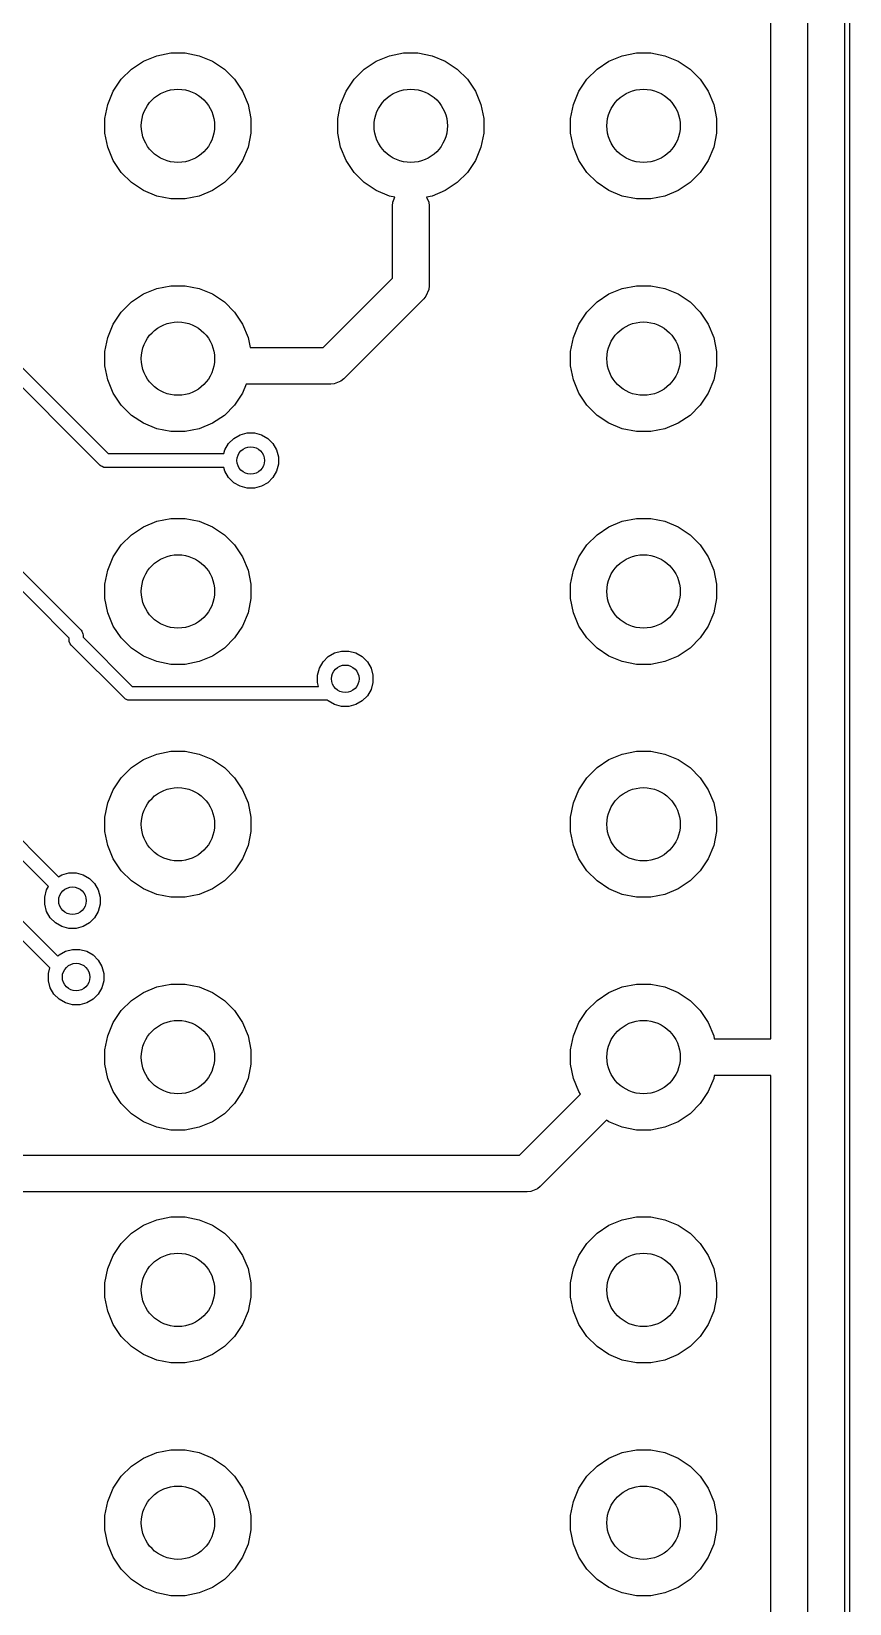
# Model space of a CAD drawing. Header units: millimetres. Extents: x 61.3 to 86.1, y -126.7 to -74.
# Drawn here: x 77.14 to 86.07, y -99.94 to -82.79 of the extents above; entities that cross this region are included whole.
import ezdxf

# ---------------------------------------------------------------- set-up
doc = ezdxf.new("R2010")
doc.units = ezdxf.units.MM
doc.layers.add('Edge.Cuts', color=254, linetype='CONTINUOUS', true_color=0xd0d2cd)
doc.layers.add('F.Cu', color=13, linetype='CONTINUOUS', true_color=0xc83434)

msp = doc.modelspace()

# ---------------------------------------------------------------- linework, layer by layer
at = {"layer": 'Edge.Cuts', "linetype": 'CONTINUOUS'}
for p, q in [((86.0175, -126.6575), (86.0175, -74.00245)), ((86.0675, -73.97745), (86.0675, -126.6825))]:
    msp.add_line(p, q, dxfattribs=at)
at = {"layer": 'Edge.Cuts'}
for centre in [(78.74, -83.82), (78.74, -83.82), (81.28, -83.82), (81.28, -83.82), (83.82, -83.82), (83.82, -83.82), (78.74, -86.36), (78.74, -86.36), (83.82, -86.36), (83.82, -86.36), (78.74, -88.9), (78.74, -88.9), (83.82, -88.9), (83.82, -88.9), (78.74, -91.44), (78.74, -91.44), (83.82, -91.44), (83.82, -91.44), (78.74, -93.98), (78.74, -93.98), (83.82, -93.98), (83.82, -93.98), (78.74, -96.52), (78.74, -96.52), (83.82, -96.52), (83.82, -96.52), (78.74, -99.06), (78.74, -99.06), (83.82, -99.06), (83.82, -99.06)]:
    msp.add_circle(centre, 0.4, dxfattribs=at)
at = {"layer": 'F.Cu', "linetype": 'CONTINUOUS'}
for p, q in [((85.6075, -74.47845), (85.6075, -93.98)), ((85.2075, -93.78), (85.2075, -81.48)), ((78.232485, -83.201592), (78.362883, -83.114463)), ((78.362883, -83.114463), (78.507772, -83.054448)), ((78.507772, -83.054448), (78.661586, -83.023852)), ((78.661586, -83.023852), (78.818414, -83.023852)), ((78.818414, -83.023852), (78.972228, -83.054448)), ((78.972228, -83.054448), (79.117117, -83.114463)), ((79.117117, -83.114463), (79.247515, -83.201592)), ((80.772485, -83.201592), (80.902883, -83.114463)), ((80.902883, -83.114463), (81.047772, -83.054448)), ((81.047772, -83.054448), (81.201586, -83.023852)), ((81.201586, -83.023852), (81.358414, -83.023852)), ((81.358414, -83.023852), (81.512228, -83.054448)), ((81.512228, -83.054448), (81.657117, -83.114463)), ((81.657117, -83.114463), (81.787515, -83.201592)), ((83.312485, -83.201592), (83.442883, -83.114463)), ((83.442883, -83.114463), (83.587772, -83.054448)), ((83.587772, -83.054448), (83.741586, -83.023852)), ((83.741586, -83.023852), (83.898414, -83.023852)), ((83.898414, -83.023852), (84.052228, -83.054448)), ((84.052228, -83.054448), (84.197117, -83.114463)), ((84.197117, -83.114463), (84.327515, -83.201592)), ((78.034463, -83.442883), (78.121592, -83.312485)), ((78.121592, -83.312485), (78.232485, -83.201592)), ((79.247515, -83.201592), (79.358408, -83.312485)), ((79.358408, -83.312485), (79.445537, -83.442883)), ((80.574463, -83.442883), (80.661592, -83.312485)), ((80.661592, -83.312485), (80.772485, -83.201592)), ((81.787515, -83.201592), (81.898408, -83.312485)), ((81.898408, -83.312485), (81.985537, -83.442883)), ((83.114463, -83.442883), (83.201592, -83.312485)), ((83.201592, -83.312485), (83.312485, -83.201592)), ((84.327515, -83.201592), (84.438408, -83.312485)), ((84.438408, -83.312485), (84.525537, -83.442883)), ((77.974448, -83.587772), (78.034463, -83.442883)), ((79.445537, -83.442883), (79.505552, -83.587772)), ((80.514448, -83.587772), (80.574463, -83.442883)), ((81.985537, -83.442883), (82.045552, -83.587772)), ((83.054448, -83.587772), (83.114463, -83.442883)), ((84.525537, -83.442883), (84.585552, -83.587772)), ((77.943852, -83.741586), (77.974448, -83.587772)), ((79.505552, -83.587772), (79.536148, -83.741586)), ((80.483852, -83.741586), (80.514448, -83.587772)), ((82.045552, -83.587772), (82.076148, -83.741586)), ((83.023852, -83.741586), (83.054448, -83.587772)), ((84.585552, -83.587772), (84.616148, -83.741586)), ((77.943852, -83.898414), (77.943852, -83.741586)), ((79.536148, -83.741586), (79.536148, -83.898414)), ((80.483852, -83.898414), (80.483852, -83.741586)), ((82.076148, -83.741586), (82.076148, -83.898414)), ((83.023852, -83.898414), (83.023852, -83.741586)), ((84.616148, -83.741586), (84.616148, -83.898414)), ((77.974448, -84.052228), (77.943852, -83.898414)), ((79.536148, -83.898414), (79.505552, -84.052228)), ((80.514448, -84.052228), (80.483852, -83.898414)), ((82.076148, -83.898414), (82.045552, -84.052228)), ((83.054448, -84.052228), (83.023852, -83.898414)), ((84.616148, -83.898414), (84.585552, -84.052228)), ((78.034463, -84.197117), (77.974448, -84.052228)), ((78.121592, -84.327515), (78.034463, -84.197117)), ((79.445537, -84.197117), (79.358408, -84.327515)), ((79.505552, -84.052228), (79.445537, -84.197117)), ((80.574463, -84.197117), (80.514448, -84.052228)), ((80.661592, -84.327515), (80.574463, -84.197117)), ((81.985537, -84.197117), (81.898408, -84.327515)), ((82.045552, -84.052228), (81.985537, -84.197117)), ((83.114463, -84.197117), (83.054448, -84.052228)), ((83.201592, -84.327515), (83.114463, -84.197117)), ((84.525537, -84.197117), (84.438408, -84.327515)), ((84.585552, -84.052228), (84.525537, -84.197117)), ((78.232485, -84.438408), (78.121592, -84.327515)), ((79.358408, -84.327515), (79.247515, -84.438408)), ((80.772485, -84.438408), (80.661592, -84.327515)), ((81.898408, -84.327515), (81.787515, -84.438408)), ((83.312485, -84.438408), (83.201592, -84.327515)), ((84.438408, -84.327515), (84.327515, -84.438408)), ((78.362883, -84.525537), (78.232485, -84.438408)), ((78.507772, -84.585552), (78.362883, -84.525537)), ((79.117117, -84.525537), (78.972228, -84.585552)), ((79.247515, -84.438408), (79.117117, -84.525537)), ((80.902883, -84.525537), (80.772485, -84.438408)), ((81.047772, -84.585552), (80.902883, -84.525537)), ((81.657117, -84.525537), (81.512228, -84.585552)), ((81.787515, -84.438408), (81.657117, -84.525537)), ((83.442883, -84.525537), (83.312485, -84.438408)), ((83.587772, -84.585552), (83.442883, -84.525537)), ((84.197117, -84.525537), (84.052228, -84.585552)), ((84.327515, -84.438408), (84.197117, -84.525537)), ((78.661586, -84.616148), (78.507772, -84.585552)), ((78.818414, -84.616148), (78.661586, -84.616148)), ((78.972228, -84.585552), (78.818414, -84.616148)), ((81.107331, -84.597399), (81.047772, -84.585552)), ((81.08, -84.693125), (81.083843, -84.654107)), ((81.08, -85.483407), (81.08, -84.693125)), ((81.083843, -84.654107), (81.107331, -84.597399)), ((81.512228, -84.585552), (81.452668, -84.597399)), ((81.452668, -84.597399), (81.476157, -84.654107)), ((81.476157, -84.654107), (81.48, -84.693125)), ((81.48, -84.693125), (81.48, -85.56625)), ((83.741586, -84.616148), (83.587772, -84.585552)), ((83.898414, -84.616148), (83.741586, -84.616148)), ((84.052228, -84.585552), (83.898414, -84.616148)), ((75.618882, -85.036118), (77.977814, -87.39505)), ((77.892368, -87.525132), (75.533436, -85.1662)), ((78.507772, -85.594448), (78.661586, -85.563852)), ((78.661586, -85.563852), (78.818414, -85.563852)), ((78.818414, -85.563852), (78.972228, -85.594448)), ((80.324033, -86.239375), (81.08, -85.483407)), ((81.48, -85.56625), (81.476157, -85.605268)), ((83.587772, -85.594448), (83.741586, -85.563852)), ((83.741586, -85.563852), (83.898414, -85.563852)), ((83.898414, -85.563852), (84.052228, -85.594448)), ((78.121592, -85.852485), (78.232485, -85.741592)), ((78.232485, -85.741592), (78.362883, -85.654463)), ((78.362883, -85.654463), (78.507772, -85.594448)), ((78.972228, -85.594448), (79.117117, -85.654463)), ((79.117117, -85.654463), (79.247515, -85.741592)), ((79.247515, -85.741592), (79.358408, -85.852485)), ((81.421421, -85.707672), (80.548296, -86.580796)), ((81.446294, -85.677364), (81.421421, -85.707672)), ((81.476157, -85.605268), (81.446294, -85.677364)), ((83.201592, -85.852485), (83.312485, -85.741592)), ((83.312485, -85.741592), (83.442883, -85.654463)), ((83.442883, -85.654463), (83.587772, -85.594448)), ((84.052228, -85.594448), (84.197117, -85.654463)), ((84.197117, -85.654463), (84.327515, -85.741592)), ((84.327515, -85.741592), (84.438408, -85.852485)), ((78.034463, -85.982883), (78.121592, -85.852485)), ((79.358408, -85.852485), (79.445537, -85.982883)), ((83.114463, -85.982883), (83.201592, -85.852485)), ((84.438408, -85.852485), (84.525537, -85.982883)), ((77.974448, -86.127772), (78.034463, -85.982883)), ((79.445537, -85.982883), (79.505552, -86.127772)), ((83.054448, -86.127772), (83.114463, -85.982883)), ((84.525537, -85.982883), (84.585552, -86.127772)), ((77.943852, -86.281586), (77.974448, -86.127772)), ((79.505552, -86.127772), (79.527752, -86.239375)), ((79.527752, -86.239375), (80.324033, -86.239375)), ((83.023852, -86.281586), (83.054448, -86.127772)), ((84.585552, -86.127772), (84.616148, -86.281586)), ((77.55255, -89.407813), (74.580936, -86.4362)), ((74.666382, -86.306118), (77.682632, -89.322369)), ((77.943852, -86.438414), (77.943852, -86.281586)), ((77.974448, -86.592228), (77.943852, -86.438414)), ((83.023852, -86.438414), (83.023852, -86.281586)), ((83.054448, -86.592228), (83.023852, -86.438414)), ((84.616148, -86.438414), (84.585552, -86.592228)), ((84.616148, -86.281586), (84.616148, -86.438414)), ((78.034463, -86.737117), (77.974448, -86.592228)), ((80.517989, -86.605669), (80.445893, -86.635532)), ((80.548296, -86.580796), (80.517989, -86.605669)), ((83.114463, -86.737117), (83.054448, -86.592228)), ((84.585552, -86.592228), (84.525537, -86.737117)), ((78.121592, -86.867515), (78.034463, -86.737117)), ((79.445537, -86.737117), (79.358408, -86.867515)), ((79.486023, -86.639375), (79.445537, -86.737117)), ((80.406875, -86.639375), (79.486023, -86.639375)), ((80.445893, -86.635532), (80.406875, -86.639375)), ((83.201592, -86.867515), (83.114463, -86.737117)), ((84.525537, -86.737117), (84.438408, -86.867515)), ((78.232485, -86.978408), (78.121592, -86.867515)), ((79.358408, -86.867515), (79.247515, -86.978408)), ((83.312485, -86.978408), (83.201592, -86.867515)), ((84.438408, -86.867515), (84.327515, -86.978408)), ((78.362883, -87.065537), (78.232485, -86.978408)), ((78.507772, -87.125552), (78.362883, -87.065537)), ((78.661586, -87.156148), (78.507772, -87.125552)), ((78.972228, -87.125552), (78.818414, -87.156148)), ((79.117117, -87.065537), (78.972228, -87.125552)), ((79.247515, -86.978408), (79.117117, -87.065537)), ((83.442883, -87.065537), (83.312485, -86.978408)), ((83.587772, -87.125552), (83.442883, -87.065537)), ((83.741586, -87.156148), (83.587772, -87.125552)), ((84.052228, -87.125552), (83.898414, -87.156148)), ((84.197117, -87.065537), (84.052228, -87.125552)), ((84.327515, -86.978408), (84.197117, -87.065537)), ((78.818414, -87.156148), (78.661586, -87.156148)), ((79.252152, -87.354608), (79.291936, -87.2857)), ((79.291936, -87.2857), (79.3482, -87.229436)), ((79.3482, -87.229436), (79.417108, -87.189652)), ((79.417108, -87.189652), (79.493966, -87.169058)), ((79.493966, -87.169058), (79.573534, -87.169058)), ((79.573534, -87.169058), (79.650392, -87.189652)), ((79.650392, -87.189652), (79.7193, -87.229436)), ((79.7193, -87.229436), (79.775564, -87.2857)), ((79.775564, -87.2857), (79.815348, -87.354608)), ((83.898414, -87.156148), (83.741586, -87.156148)), ((77.977814, -87.39505), (79.241316, -87.39505)), ((79.241316, -87.39505), (79.252152, -87.354608)), ((79.815348, -87.354608), (79.835942, -87.431466)), ((79.835942, -87.431466), (79.835942, -87.511034)), ((77.903915, -87.534608), (77.892368, -87.525132)), ((77.91196, -87.53794), (77.903915, -87.534608)), ((77.931384, -87.545986), (77.91196, -87.53794)), ((77.94625, -87.54745), (77.931384, -87.545986)), ((79.241316, -87.54745), (77.94625, -87.54745)), ((79.252152, -87.587892), (79.241316, -87.54745)), ((79.291936, -87.6568), (79.252152, -87.587892)), ((79.815348, -87.587892), (79.775564, -87.6568)), ((79.835942, -87.511034), (79.815348, -87.587892)), ((79.3482, -87.713064), (79.291936, -87.6568)), ((79.417108, -87.752848), (79.3482, -87.713064)), ((79.493966, -87.773442), (79.417108, -87.752848)), ((79.573534, -87.773442), (79.493966, -87.773442)), ((79.650392, -87.752848), (79.573534, -87.773442)), ((79.7193, -87.713064), (79.650392, -87.752848)), ((79.775564, -87.6568), (79.7193, -87.713064)), ((78.362883, -88.194463), (78.507772, -88.134448)), ((78.507772, -88.134448), (78.661586, -88.103852)), ((78.661586, -88.103852), (78.818414, -88.103852)), ((78.818414, -88.103852), (78.972228, -88.134448)), ((78.972228, -88.134448), (79.117117, -88.194463)), ((83.442883, -88.194463), (83.587772, -88.134448)), ((83.587772, -88.134448), (83.741586, -88.103852)), ((83.741586, -88.103852), (83.898414, -88.103852)), ((83.898414, -88.103852), (84.052228, -88.134448)), ((84.052228, -88.134448), (84.197117, -88.194463)), ((78.121592, -88.392485), (78.232485, -88.281592)), ((78.232485, -88.281592), (78.362883, -88.194463)), ((79.117117, -88.194463), (79.247515, -88.281592)), ((79.247515, -88.281592), (79.358408, -88.392485)), ((83.201592, -88.392485), (83.312485, -88.281592)), ((83.312485, -88.281592), (83.442883, -88.194463)), ((84.197117, -88.194463), (84.327515, -88.281592)), ((84.327515, -88.281592), (84.438408, -88.392485)), ((78.034463, -88.522883), (78.121592, -88.392485)), ((79.358408, -88.392485), (79.445537, -88.522883)), ((83.114463, -88.522883), (83.201592, -88.392485)), ((84.438408, -88.392485), (84.525537, -88.522883)), ((77.943852, -88.821586), (77.974448, -88.667772)), ((77.974448, -88.667772), (78.034463, -88.522883)), ((79.445537, -88.522883), (79.505552, -88.667772)), ((79.505552, -88.667772), (79.536148, -88.821586)), ((83.023852, -88.821586), (83.054448, -88.667772)), ((83.054448, -88.667772), (83.114463, -88.522883)), ((84.525537, -88.522883), (84.585552, -88.667772)), ((84.585552, -88.667772), (84.616148, -88.821586)), ((77.943852, -88.978414), (77.943852, -88.821586)), ((79.536148, -88.821586), (79.536148, -88.978414)), ((83.023852, -88.978414), (83.023852, -88.821586)), ((84.616148, -88.821586), (84.616148, -88.978414)), ((77.974448, -89.132228), (77.943852, -88.978414)), ((79.536148, -88.978414), (79.505552, -89.132228)), ((83.054448, -89.132228), (83.023852, -88.978414)), ((84.616148, -88.978414), (84.585552, -89.132228)), ((78.034463, -89.277117), (77.974448, -89.132228)), ((79.505552, -89.132228), (79.445537, -89.277117)), ((83.114463, -89.277117), (83.054448, -89.132228)), ((84.585552, -89.132228), (84.525537, -89.277117)), ((77.682632, -89.322369), (77.692108, -89.333916)), ((77.692108, -89.333916), (77.703486, -89.361384)), ((78.121592, -89.407515), (78.034463, -89.277117)), ((79.445537, -89.277117), (79.358408, -89.407515)), ((83.201592, -89.407515), (83.114463, -89.277117)), ((84.525537, -89.277117), (84.438408, -89.407515)), ((77.55255, -89.430266), (77.55255, -89.407813)), ((77.554014, -89.445132), (77.55255, -89.430266)), ((77.565392, -89.4726), (77.554014, -89.445132)), ((77.574868, -89.484148), (77.565392, -89.4726)), ((78.155852, -90.065131), (77.574868, -89.484148)), ((77.703486, -89.361384), (77.70495, -89.37625)), ((77.70495, -89.37625), (77.70495, -89.398702)), ((77.70495, -89.398702), (78.241297, -89.93505)), ((78.232485, -89.518408), (78.121592, -89.407515)), ((78.362883, -89.605537), (78.232485, -89.518408)), ((79.247515, -89.518408), (79.117117, -89.605537)), ((79.358408, -89.407515), (79.247515, -89.518408)), ((83.312485, -89.518408), (83.201592, -89.407515)), ((83.442883, -89.605537), (83.312485, -89.518408)), ((84.327515, -89.518408), (84.197117, -89.605537)), ((84.438408, -89.407515), (84.327515, -89.518408)), ((78.507772, -89.665552), (78.362883, -89.605537)), ((78.661586, -89.696148), (78.507772, -89.665552)), ((78.818414, -89.696148), (78.661586, -89.696148)), ((78.972228, -89.665552), (78.818414, -89.696148)), ((79.117117, -89.605537), (78.972228, -89.665552)), ((80.284027, -89.735858), (80.323811, -89.66695)), ((80.323811, -89.66695), (80.380075, -89.610686)), ((80.380075, -89.610686), (80.448983, -89.570902)), ((80.448983, -89.570902), (80.525841, -89.550308)), ((80.525841, -89.550308), (80.605409, -89.550308)), ((80.605409, -89.550308), (80.682267, -89.570902)), ((80.682267, -89.570902), (80.751175, -89.610686)), ((80.751175, -89.610686), (80.807439, -89.66695)), ((80.807439, -89.66695), (80.847223, -89.735858)), ((83.587772, -89.665552), (83.442883, -89.605537)), ((83.741586, -89.696148), (83.587772, -89.665552)), ((83.898414, -89.696148), (83.741586, -89.696148)), ((84.052228, -89.665552), (83.898414, -89.696148)), ((84.197117, -89.605537), (84.052228, -89.665552)), ((80.263433, -89.812716), (80.284027, -89.735858)), ((80.263433, -89.892284), (80.263433, -89.812716)), ((80.847223, -89.735858), (80.867817, -89.812716)), ((80.867817, -89.812716), (80.867817, -89.892284)), ((78.241297, -89.93505), (80.274892, -89.93505)), ((80.274892, -89.93505), (80.263433, -89.892284)), ((80.807439, -90.03805), (80.751175, -90.094314)), ((80.847223, -89.969142), (80.807439, -90.03805)), ((80.867817, -89.892284), (80.847223, -89.969142)), ((78.167399, -90.074608), (78.155852, -90.065131)), ((78.178777, -90.07932), (78.167399, -90.074608)), ((78.194868, -90.085986), (78.178777, -90.07932)), ((78.209734, -90.08745), (78.194868, -90.085986)), ((80.373211, -90.08745), (78.209734, -90.08745)), ((80.380075, -90.094314), (80.373211, -90.08745)), ((80.448983, -90.134098), (80.380075, -90.094314)), ((80.525841, -90.154692), (80.448983, -90.134098)), ((80.605409, -90.154692), (80.525841, -90.154692)), ((80.682267, -90.134098), (80.605409, -90.154692)), ((80.751175, -90.094314), (80.682267, -90.134098)), ((78.362883, -90.734463), (78.507772, -90.674448)), ((78.507772, -90.674448), (78.661586, -90.643852)), ((78.661586, -90.643852), (78.818414, -90.643852)), ((78.818414, -90.643852), (78.972228, -90.674448)), ((78.972228, -90.674448), (79.117117, -90.734463)), ((83.442883, -90.734463), (83.587772, -90.674448)), ((83.587772, -90.674448), (83.741586, -90.643852)), ((83.741586, -90.643852), (83.898414, -90.643852)), ((83.898414, -90.643852), (84.052228, -90.674448)), ((84.052228, -90.674448), (84.197117, -90.734463)), ((78.121592, -90.932485), (78.232485, -90.821592)), ((78.232485, -90.821592), (78.362883, -90.734463)), ((79.117117, -90.734463), (79.247515, -90.821592)), ((79.247515, -90.821592), (79.358408, -90.932485)), ((83.201592, -90.932485), (83.312485, -90.821592)), ((83.312485, -90.821592), (83.442883, -90.734463)), ((84.197117, -90.734463), (84.327515, -90.821592)), ((84.327515, -90.821592), (84.438408, -90.932485)), ((76.492007, -91.068618), (77.436162, -92.012774)), ((77.974448, -91.207772), (78.034463, -91.062883)), ((78.034463, -91.062883), (78.121592, -90.932485)), ((79.358408, -90.932485), (79.445537, -91.062883)), ((79.445537, -91.062883), (79.505552, -91.207772)), ((83.054448, -91.207772), (83.114463, -91.062883)), ((83.114463, -91.062883), (83.201592, -90.932485)), ((84.438408, -90.932485), (84.525537, -91.062883)), ((84.525537, -91.062883), (84.585552, -91.207772)), ((77.328399, -92.120537), (76.406561, -91.1987)), ((77.943852, -91.361586), (77.974448, -91.207772)), ((79.505552, -91.207772), (79.536148, -91.361586)), ((83.023852, -91.361586), (83.054448, -91.207772)), ((84.585552, -91.207772), (84.616148, -91.361586)), ((75.936382, -91.386118), (77.429262, -92.878998)), ((77.943852, -91.518414), (77.943852, -91.361586)), ((79.536148, -91.361586), (79.536148, -91.518414)), ((83.023852, -91.518414), (83.023852, -91.361586)), ((84.616148, -91.361586), (84.616148, -91.518414)), ((77.342464, -93.007727), (75.850936, -91.5162)), ((77.974448, -91.672228), (77.943852, -91.518414)), ((79.536148, -91.518414), (79.505552, -91.672228)), ((83.054448, -91.672228), (83.023852, -91.518414)), ((84.616148, -91.518414), (84.585552, -91.672228)), ((78.034463, -91.817117), (77.974448, -91.672228)), ((79.505552, -91.672228), (79.445537, -91.817117)), ((83.114463, -91.817117), (83.054448, -91.672228)), ((84.585552, -91.672228), (84.525537, -91.817117)), ((78.121592, -91.947515), (78.034463, -91.817117)), ((79.445537, -91.817117), (79.358408, -91.947515)), ((83.201592, -91.947515), (83.114463, -91.817117)), ((84.525537, -91.817117), (84.438408, -91.947515)), ((77.436162, -92.012774), (77.472421, -91.99184)), ((77.472421, -91.99184), (77.549279, -91.971246)), ((77.549279, -91.971246), (77.628847, -91.971246)), ((77.628847, -91.971246), (77.705705, -91.99184)), ((77.705705, -91.99184), (77.774613, -92.031624)), ((77.774613, -92.031624), (77.830877, -92.087888)), ((77.830877, -92.087888), (77.870661, -92.156796)), ((78.232485, -92.058408), (78.121592, -91.947515)), ((78.362883, -92.145537), (78.232485, -92.058408)), ((79.247515, -92.058408), (79.117117, -92.145537)), ((79.358408, -91.947515), (79.247515, -92.058408)), ((83.312485, -92.058408), (83.201592, -91.947515)), ((83.442883, -92.145537), (83.312485, -92.058408)), ((84.327515, -92.058408), (84.197117, -92.145537)), ((84.438408, -91.947515), (84.327515, -92.058408)), ((77.286871, -92.233654), (77.307465, -92.156796)), ((77.286871, -92.313222), (77.286871, -92.233654)), ((77.307465, -92.156796), (77.328399, -92.120537)), ((77.870661, -92.156796), (77.891255, -92.233654)), ((77.891255, -92.233654), (77.891255, -92.313222)), ((78.507772, -92.205552), (78.362883, -92.145537)), ((78.661586, -92.236148), (78.507772, -92.205552)), ((78.818414, -92.236148), (78.661586, -92.236148)), ((78.972228, -92.205552), (78.818414, -92.236148)), ((79.117117, -92.145537), (78.972228, -92.205552)), ((83.587772, -92.205552), (83.442883, -92.145537)), ((83.741586, -92.236148), (83.587772, -92.205552)), ((83.898414, -92.236148), (83.741586, -92.236148)), ((84.052228, -92.205552), (83.898414, -92.236148)), ((84.197117, -92.145537), (84.052228, -92.205552)), ((77.307465, -92.39008), (77.286871, -92.313222)), ((77.347249, -92.458988), (77.307465, -92.39008)), ((77.870661, -92.39008), (77.830877, -92.458988)), ((77.891255, -92.313222), (77.870661, -92.39008)), ((77.403513, -92.515252), (77.347249, -92.458988)), ((77.472421, -92.555036), (77.403513, -92.515252)), ((77.549279, -92.57563), (77.472421, -92.555036)), ((77.628847, -92.57563), (77.549279, -92.57563)), ((77.705705, -92.555036), (77.628847, -92.57563)), ((77.774613, -92.515252), (77.705705, -92.555036)), ((77.830877, -92.458988), (77.774613, -92.515252)), ((77.429262, -92.878998), (77.4432, -92.865061)), ((77.4432, -92.865061), (77.512108, -92.825277)), ((77.512108, -92.825277), (77.588966, -92.804683)), ((77.588966, -92.804683), (77.668534, -92.804683)), ((77.668534, -92.804683), (77.745392, -92.825277)), ((77.745392, -92.825277), (77.8143, -92.865061)), ((77.8143, -92.865061), (77.870564, -92.921325)), ((77.870564, -92.921325), (77.910348, -92.990233)), ((77.326558, -93.067091), (77.342464, -93.007727)), ((77.326558, -93.146659), (77.326558, -93.067091)), ((77.910348, -92.990233), (77.930942, -93.067091)), ((77.930942, -93.067091), (77.930942, -93.146659)), ((77.347152, -93.223517), (77.326558, -93.146659)), ((77.386936, -93.292425), (77.347152, -93.223517)), ((77.4432, -93.348689), (77.386936, -93.292425)), ((77.870564, -93.292425), (77.8143, -93.348689)), ((77.910348, -93.223517), (77.870564, -93.292425)), ((77.930942, -93.146659), (77.910348, -93.223517)), ((78.232485, -93.361592), (78.362883, -93.274463)), ((78.362883, -93.274463), (78.507772, -93.214448)), ((78.507772, -93.214448), (78.661586, -93.183852)), ((78.661586, -93.183852), (78.818414, -93.183852)), ((78.818414, -93.183852), (78.972228, -93.214448)), ((78.972228, -93.214448), (79.117117, -93.274463)), ((79.117117, -93.274463), (79.247515, -93.361592)), ((83.312485, -93.361592), (83.442883, -93.274463)), ((83.442883, -93.274463), (83.587772, -93.214448)), ((83.587772, -93.214448), (83.741586, -93.183852)), ((83.741586, -93.183852), (83.898414, -93.183852)), ((83.898414, -93.183852), (84.052228, -93.214448)), ((84.052228, -93.214448), (84.197117, -93.274463)), ((84.197117, -93.274463), (84.327515, -93.361592)), ((77.512108, -93.388473), (77.4432, -93.348689)), ((77.588966, -93.409067), (77.512108, -93.388473)), ((77.668534, -93.409067), (77.588966, -93.409067)), ((77.745392, -93.388473), (77.668534, -93.409067)), ((77.8143, -93.348689), (77.745392, -93.388473)), ((78.034463, -93.602883), (78.121592, -93.472485)), ((78.121592, -93.472485), (78.232485, -93.361592)), ((79.247515, -93.361592), (79.358408, -93.472485)), ((79.358408, -93.472485), (79.445537, -93.602883)), ((83.114463, -93.602883), (83.201592, -93.472485)), ((83.201592, -93.472485), (83.312485, -93.361592)), ((84.327515, -93.361592), (84.438408, -93.472485)), ((84.438408, -93.472485), (84.525537, -93.602883)), ((77.974448, -93.747772), (78.034463, -93.602883)), ((79.445537, -93.602883), (79.505552, -93.747772)), ((83.054448, -93.747772), (83.114463, -93.602883)), ((84.525537, -93.602883), (84.585552, -93.747772)), ((77.943852, -93.901586), (77.974448, -93.747772)), ((79.505552, -93.747772), (79.536148, -93.901586)), ((83.023852, -93.901586), (83.054448, -93.747772)), ((84.585552, -93.747772), (84.591963, -93.78)), ((84.591963, -93.78), (85.2075, -93.78)), ((77.943852, -94.058414), (77.943852, -93.901586)), ((79.536148, -93.901586), (79.536148, -94.058414)), ((83.023852, -94.058414), (83.023852, -93.901586)), ((85.6075, -93.98), (85.6075, -106.68)), ((77.974448, -94.212228), (77.943852, -94.058414)), ((79.536148, -94.058414), (79.505552, -94.212228)), ((83.054448, -94.212228), (83.023852, -94.058414)), ((78.034463, -94.357117), (77.974448, -94.212228)), ((79.505552, -94.212228), (79.445537, -94.357117)), ((83.114463, -94.357117), (83.054448, -94.212228)), ((84.585552, -94.212228), (84.525537, -94.357117)), ((84.591963, -94.18), (84.585552, -94.212228)), ((85.2075, -94.18), (84.591963, -94.18)), ((85.2075, -106.48), (85.2075, -94.18)), ((78.121592, -94.487515), (78.034463, -94.357117)), ((78.232485, -94.598408), (78.121592, -94.487515)), ((79.358408, -94.487515), (79.247515, -94.598408)), ((79.445537, -94.357117), (79.358408, -94.487515)), ((82.467158, -95.05), (83.132718, -94.384438)), ((83.132718, -94.384438), (83.114463, -94.357117)), ((84.438408, -94.487515), (84.327515, -94.598408)), ((84.525537, -94.357117), (84.438408, -94.487515)), ((78.362883, -94.685537), (78.232485, -94.598408)), ((79.247515, -94.598408), (79.117117, -94.685537)), ((83.415561, -94.667281), (82.691421, -95.391421)), ((83.442883, -94.685537), (83.415561, -94.667281)), ((84.327515, -94.598408), (84.197117, -94.685537)), ((78.507772, -94.745552), (78.362883, -94.685537)), ((78.661586, -94.776148), (78.507772, -94.745552)), ((78.818414, -94.776148), (78.661586, -94.776148)), ((78.972228, -94.745552), (78.818414, -94.776148)), ((79.117117, -94.685537), (78.972228, -94.745552)), ((83.587772, -94.745552), (83.442883, -94.685537)), ((83.741586, -94.776148), (83.587772, -94.745552)), ((83.898414, -94.776148), (83.741586, -94.776148)), ((84.052228, -94.745552), (83.898414, -94.776148)), ((84.197117, -94.685537), (84.052228, -94.745552)), ((66.24, -95.05), (82.467158, -95.05)), ((82.55, -95.45), (62.1125, -95.45)), ((82.589018, -95.446157), (82.55, -95.45)), ((82.661114, -95.416294), (82.589018, -95.446157)), ((82.691421, -95.391421), (82.661114, -95.416294)), ((78.232485, -95.901592), (78.362883, -95.814463)), ((78.362883, -95.814463), (78.507772, -95.754448)), ((78.507772, -95.754448), (78.661586, -95.723852)), ((78.661586, -95.723852), (78.818414, -95.723852)), ((78.818414, -95.723852), (78.972228, -95.754448)), ((78.972228, -95.754448), (79.117117, -95.814463)), ((79.117117, -95.814463), (79.247515, -95.901592)), ((83.312485, -95.901592), (83.442883, -95.814463)), ((83.442883, -95.814463), (83.587772, -95.754448)), ((83.587772, -95.754448), (83.741586, -95.723852)), ((83.741586, -95.723852), (83.898414, -95.723852)), ((83.898414, -95.723852), (84.052228, -95.754448)), ((84.052228, -95.754448), (84.197117, -95.814463)), ((84.197117, -95.814463), (84.327515, -95.901592)), ((78.034463, -96.142883), (78.121592, -96.012485)), ((78.121592, -96.012485), (78.232485, -95.901592)), ((79.247515, -95.901592), (79.358408, -96.012485)), ((79.358408, -96.012485), (79.445537, -96.142883)), ((83.114463, -96.142883), (83.201592, -96.012485)), ((83.201592, -96.012485), (83.312485, -95.901592)), ((84.327515, -95.901592), (84.438408, -96.012485)), ((84.438408, -96.012485), (84.525537, -96.142883)), ((77.974448, -96.287772), (78.034463, -96.142883)), ((79.445537, -96.142883), (79.505552, -96.287772)), ((83.054448, -96.287772), (83.114463, -96.142883)), ((84.525537, -96.142883), (84.585552, -96.287772)), ((77.943852, -96.441586), (77.974448, -96.287772)), ((79.505552, -96.287772), (79.536148, -96.441586)), ((83.023852, -96.441586), (83.054448, -96.287772)), ((84.585552, -96.287772), (84.616148, -96.441586)), ((77.943852, -96.598414), (77.943852, -96.441586)), ((79.536148, -96.441586), (79.536148, -96.598414)), ((83.023852, -96.598414), (83.023852, -96.441586)), ((84.616148, -96.441586), (84.616148, -96.598414)), ((77.974448, -96.752228), (77.943852, -96.598414)), ((79.536148, -96.598414), (79.505552, -96.752228)), ((83.054448, -96.752228), (83.023852, -96.598414)), ((84.616148, -96.598414), (84.585552, -96.752228)), ((78.034463, -96.897117), (77.974448, -96.752228)), ((78.121592, -97.027515), (78.034463, -96.897117)), ((79.445537, -96.897117), (79.358408, -97.027515)), ((79.505552, -96.752228), (79.445537, -96.897117)), ((83.114463, -96.897117), (83.054448, -96.752228)), ((83.201592, -97.027515), (83.114463, -96.897117)), ((84.525537, -96.897117), (84.438408, -97.027515)), ((84.585552, -96.752228), (84.525537, -96.897117)), ((78.232485, -97.138408), (78.121592, -97.027515)), ((79.358408, -97.027515), (79.247515, -97.138408)), ((83.312485, -97.138408), (83.201592, -97.027515)), ((84.438408, -97.027515), (84.327515, -97.138408)), ((78.362883, -97.225537), (78.232485, -97.138408)), ((78.507772, -97.285552), (78.362883, -97.225537)), ((79.117117, -97.225537), (78.972228, -97.285552)), ((79.247515, -97.138408), (79.117117, -97.225537)), ((83.442883, -97.225537), (83.312485, -97.138408)), ((83.587772, -97.285552), (83.442883, -97.225537)), ((84.197117, -97.225537), (84.052228, -97.285552)), ((84.327515, -97.138408), (84.197117, -97.225537)), ((78.661586, -97.316148), (78.507772, -97.285552)), ((78.818414, -97.316148), (78.661586, -97.316148)), ((78.972228, -97.285552), (78.818414, -97.316148)), ((83.741586, -97.316148), (83.587772, -97.285552)), ((83.898414, -97.316148), (83.741586, -97.316148)), ((84.052228, -97.285552), (83.898414, -97.316148)), ((78.507772, -98.294448), (78.661586, -98.263852)), ((78.661586, -98.263852), (78.818414, -98.263852)), ((78.818414, -98.263852), (78.972228, -98.294448)), ((83.587772, -98.294448), (83.741586, -98.263852)), ((83.741586, -98.263852), (83.898414, -98.263852)), ((83.898414, -98.263852), (84.052228, -98.294448)), ((78.121592, -98.552485), (78.232485, -98.441592)), ((78.232485, -98.441592), (78.362883, -98.354463)), ((78.362883, -98.354463), (78.507772, -98.294448)), ((78.972228, -98.294448), (79.117117, -98.354463)), ((79.117117, -98.354463), (79.247515, -98.441592)), ((79.247515, -98.441592), (79.358408, -98.552485)), ((83.201592, -98.552485), (83.312485, -98.441592)), ((83.312485, -98.441592), (83.442883, -98.354463)), ((83.442883, -98.354463), (83.587772, -98.294448)), ((84.052228, -98.294448), (84.197117, -98.354463)), ((84.197117, -98.354463), (84.327515, -98.441592)), ((84.327515, -98.441592), (84.438408, -98.552485)), ((78.034463, -98.682883), (78.121592, -98.552485)), ((79.358408, -98.552485), (79.445537, -98.682883)), ((83.114463, -98.682883), (83.201592, -98.552485)), ((84.438408, -98.552485), (84.525537, -98.682883)), ((77.974448, -98.827772), (78.034463, -98.682883)), ((79.445537, -98.682883), (79.505552, -98.827772)), ((83.054448, -98.827772), (83.114463, -98.682883)), ((84.525537, -98.682883), (84.585552, -98.827772)), ((77.943852, -98.981586), (77.974448, -98.827772)), ((79.505552, -98.827772), (79.536148, -98.981586)), ((83.023852, -98.981586), (83.054448, -98.827772)), ((84.585552, -98.827772), (84.616148, -98.981586)), ((77.943852, -99.138414), (77.943852, -98.981586)), ((79.536148, -98.981586), (79.536148, -99.138414)), ((83.023852, -99.138414), (83.023852, -98.981586)), ((84.616148, -98.981586), (84.616148, -99.138414)), ((77.974448, -99.292228), (77.943852, -99.138414)), ((78.034463, -99.437117), (77.974448, -99.292228)), ((79.505552, -99.292228), (79.445537, -99.437117)), ((79.536148, -99.138414), (79.505552, -99.292228)), ((83.054448, -99.292228), (83.023852, -99.138414)), ((83.114463, -99.437117), (83.054448, -99.292228)), ((84.585552, -99.292228), (84.525537, -99.437117)), ((84.616148, -99.138414), (84.585552, -99.292228)), ((78.121592, -99.567515), (78.034463, -99.437117)), ((79.445537, -99.437117), (79.358408, -99.567515)), ((83.201592, -99.567515), (83.114463, -99.437117)), ((84.525537, -99.437117), (84.438408, -99.567515)), ((78.232485, -99.678408), (78.121592, -99.567515)), ((79.358408, -99.567515), (79.247515, -99.678408)), ((83.312485, -99.678408), (83.201592, -99.567515)), ((84.438408, -99.567515), (84.327515, -99.678408)), ((78.362883, -99.765537), (78.232485, -99.678408)), ((78.507772, -99.825552), (78.362883, -99.765537)), ((79.117117, -99.765537), (78.972228, -99.825552)), ((79.247515, -99.678408), (79.117117, -99.765537)), ((83.442883, -99.765537), (83.312485, -99.678408)), ((83.587772, -99.825552), (83.442883, -99.765537)), ((84.197117, -99.765537), (84.052228, -99.825552)), ((84.327515, -99.678408), (84.197117, -99.765537)), ((78.661586, -99.856148), (78.507772, -99.825552)), ((78.818414, -99.856148), (78.661586, -99.856148)), ((78.972228, -99.825552), (78.818414, -99.856148)), ((83.741586, -99.856148), (83.587772, -99.825552)), ((83.898414, -99.856148), (83.741586, -99.856148)), ((84.052228, -99.825552), (83.898414, -99.856148))]:
    msp.add_line(p, q, dxfattribs=at)
at = {"layer": 'F.Cu'}
for centre, radius in [((78.74, -83.82), 0.4), ((78.74, -83.82), 0.4), ((81.28, -83.82), 0.4), ((81.28, -83.82), 0.4), ((83.82, -83.82), 0.4), ((83.82, -83.82), 0.4), ((78.74, -86.36), 0.4), ((78.74, -86.36), 0.4), ((83.82, -86.36), 0.4), ((83.82, -86.36), 0.4), ((79.53375, -87.47125), 0.15), ((79.53375, -87.47125), 0.15), ((78.74, -88.9), 0.4), ((78.74, -88.9), 0.4), ((83.82, -88.9), 0.4), ((83.82, -88.9), 0.4), ((80.565625, -89.8525), 0.15), ((80.565625, -89.8525), 0.15), ((78.74, -91.44), 0.4), ((78.74, -91.44), 0.4), ((83.82, -91.44), 0.4), ((83.82, -91.44), 0.4), ((77.589063, -92.273438), 0.15), ((77.589063, -92.273438), 0.15), ((77.62875, -93.106875), 0.15), ((77.62875, -93.106875), 0.15), ((78.74, -93.98), 0.4), ((78.74, -93.98), 0.4), ((83.82, -93.98), 0.4), ((83.82, -93.98), 0.4), ((78.74, -96.52), 0.4), ((78.74, -96.52), 0.4), ((83.82, -96.52), 0.4), ((83.82, -96.52), 0.4), ((78.74, -99.06), 0.4), ((78.74, -99.06), 0.4), ((83.82, -99.06), 0.4), ((83.82, -99.06), 0.4)]:
    msp.add_circle(centre, radius, dxfattribs=at)

doc.saveas('drawing.dxf')
